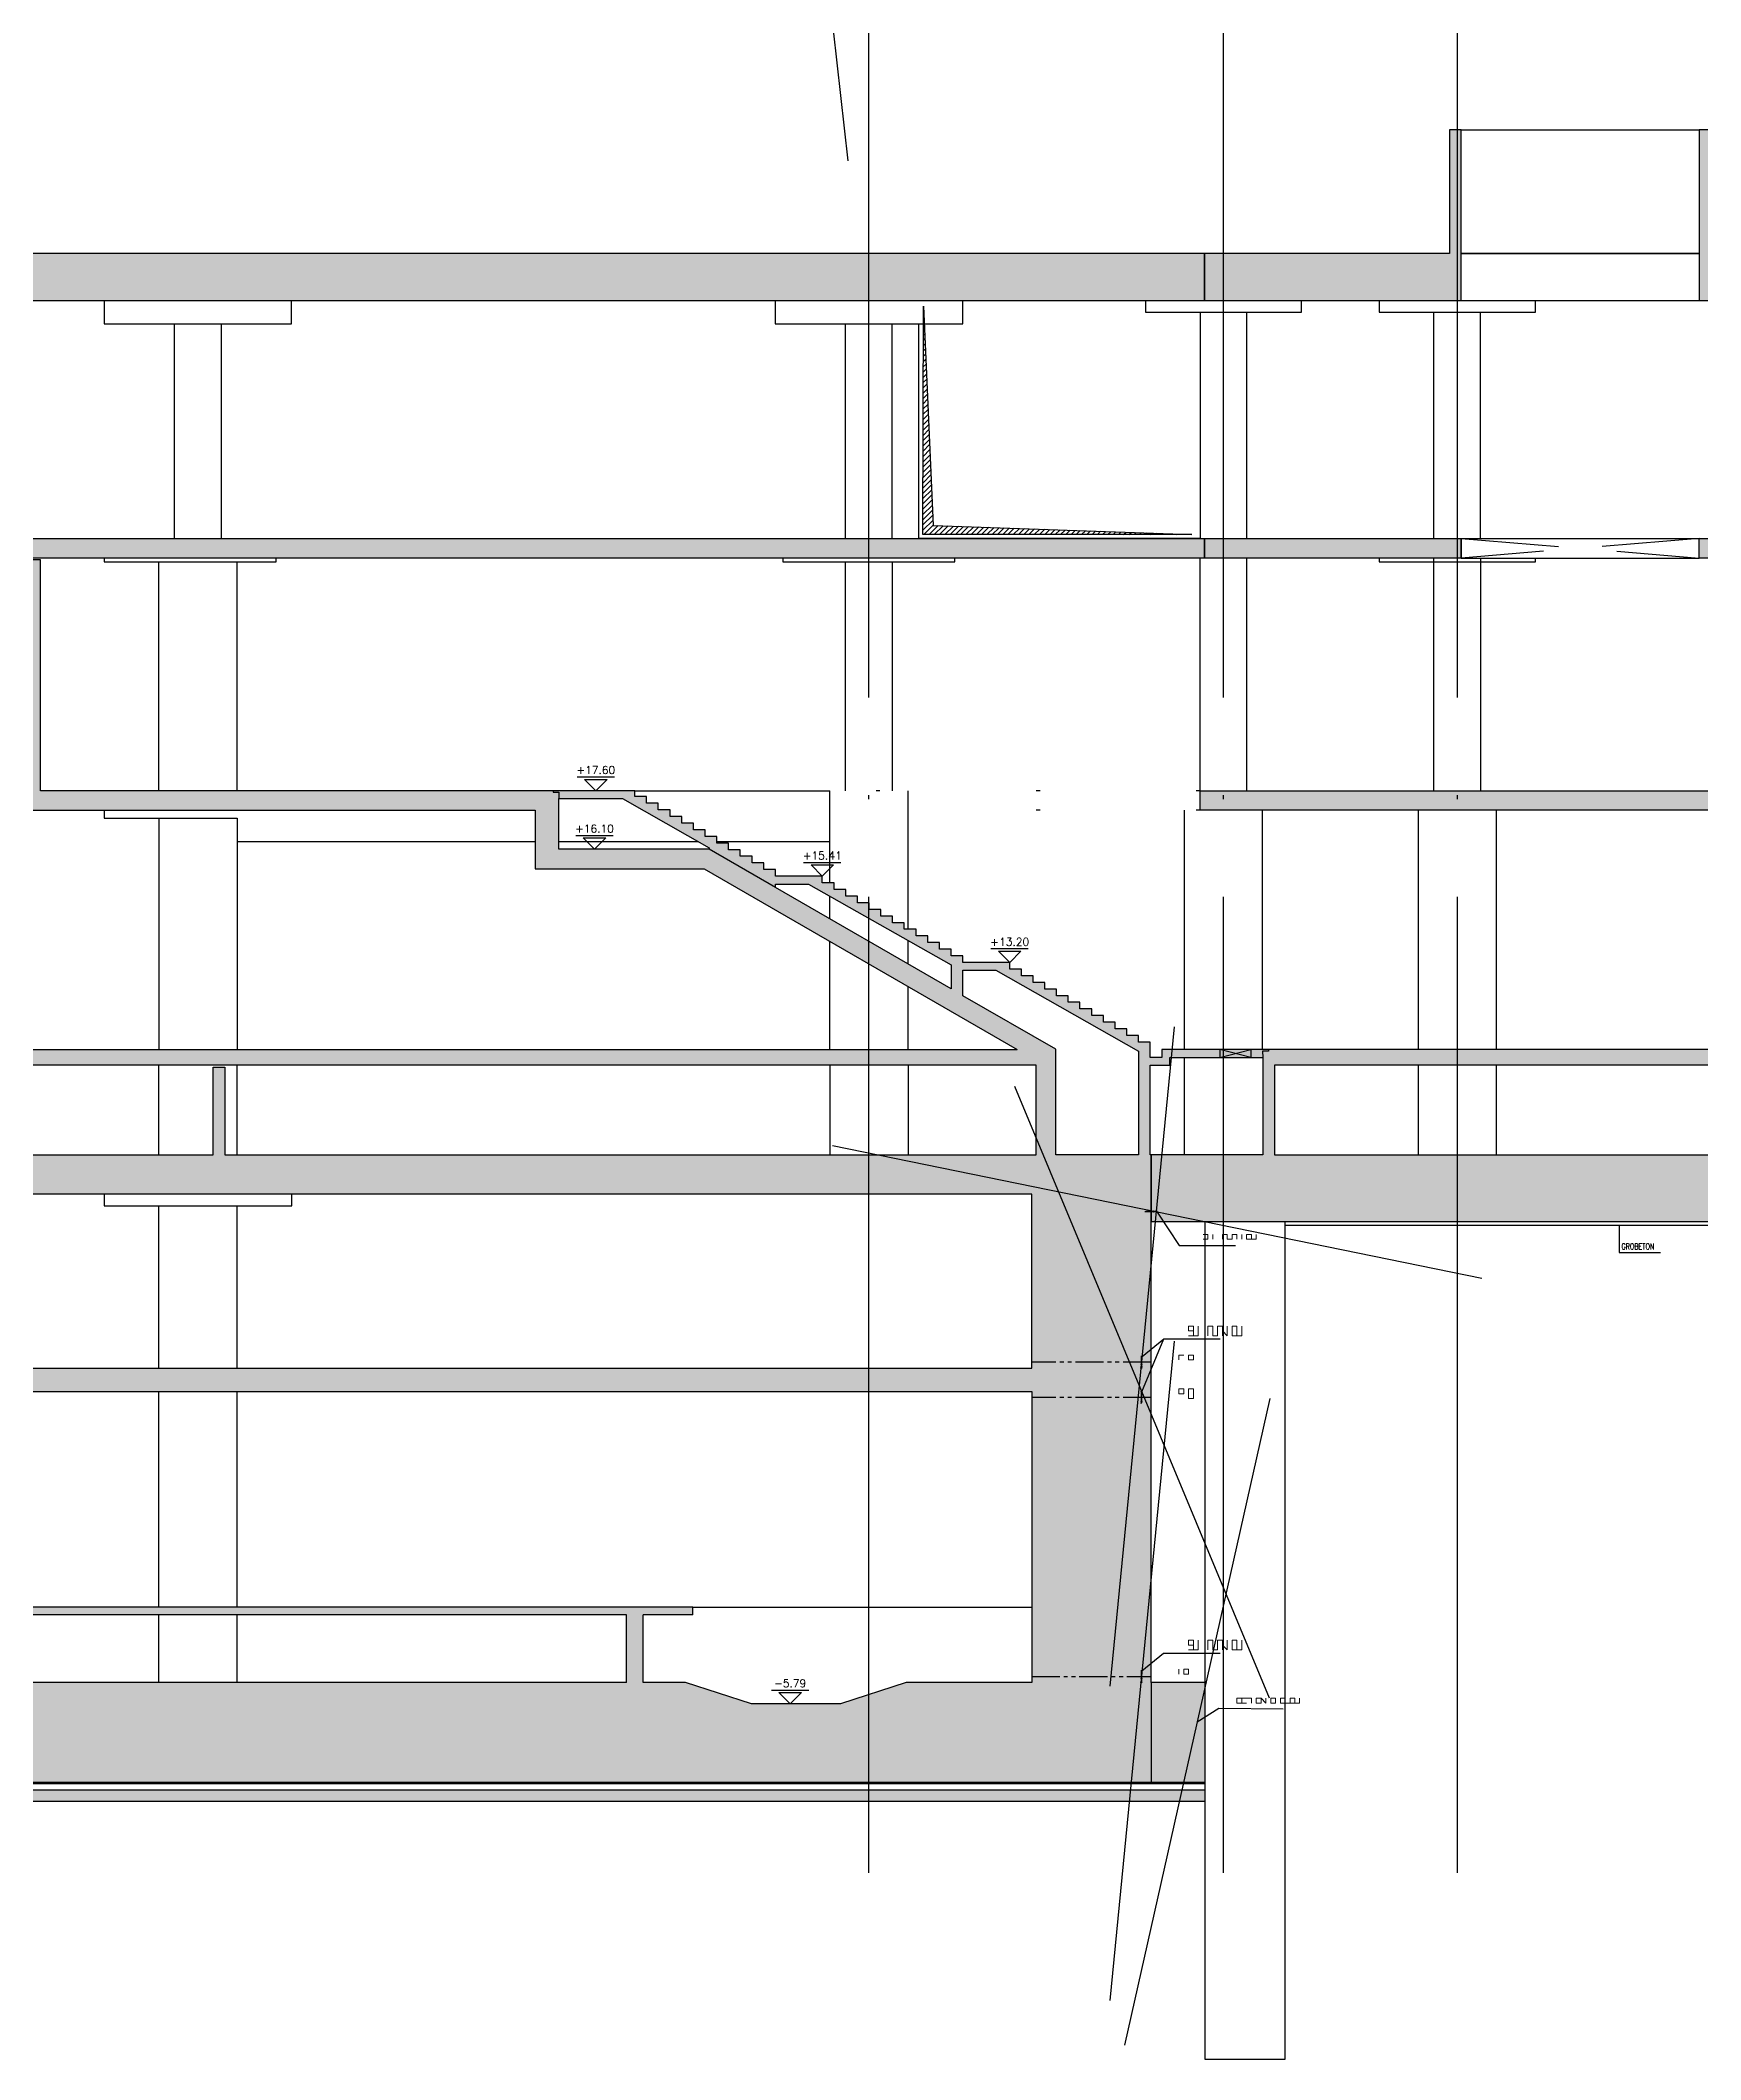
# Model space of a CAD drawing. Header units: inches. Extents: x 400392 to 401495, y 4543971 to 4544133.
# Drawn here: x 400810.3 to 400852.8, y 4543988.7 to 4544040.5 of the extents above; entities that cross this region are included whole.
import ezdxf
from ezdxf.enums import TextEntityAlignment as Align

# ---------------------------------------------------------------- set-up
doc = ezdxf.new("R2010")
doc.units = ezdxf.units.IN
doc.header["$MEASUREMENT"] = 0
for name, pattern in [('ACAD_ISO05W100', [33, 24, -3, 0, -3, 0, -3]), ('AKS', [3, 2.5, -0.25, 0, -0.25]), ('CIZGI', [0.4, 0.25, -0.15]), ('CONTINU', [0]), ('Dot', [4, 0, -4])]:
    doc.linetypes.add(name, pattern=pattern)
for name, color, linetype in [('aks prota', 2, 'AKS'), ('boşluk prota', 2, 'Continuous'), ('boşluk taraması prota', 252, 'Continuous'), ('görünüş prota', 4, 'Continuous'), ('inşaat derzi prota', 11, 'Continuous'), ('kesik prota', 2, 'CIZGI'), ('kesit prota', 1, 'Continuous'), ('kesit tarama prota', 252, 'Continuous'), ('kot prota', 4, 'Continuous'), ('not çizgisi prota', 4, 'Continuous'), ('PRT-CST-rc_level', 6, 'Continuous'), ('PRT-CST-rc_levermark', 4, 'Continuous'), ('st_s_not yazısı', 6, 'Continuous'), ('st_s_not çizgisi', 4, 'CIZGI'), ('st_s_su tutucu', 2, 'Continuous'), ('st_s_ölçü', 4, 'Continuous')]:
    doc.layers.add(name, color=color, linetype=linetype)
doc.layers.add('PRT-KD-kazik', color=172, linetype='Continuous', lineweight=25)
doc.styles.add('NOT', font='romanstw.shx')
doc.styles.add('OLCU', font='romanstw.shx')
doc.dimstyles.new('1-50', dxfattribs={"dimtxt": 10, "dimasz": 4, "dimexe": 4, "dimexo": 8, "dimgap": 4, "dimtad": 1, "dimdec": 1, "dimrnd": 0.05, "dimzin": 9, "dimdsep": 46, "dimtxsty": 'OLCU', "dimblk1": 'OBLIQUE', "dimblk2": 'OBLIQUE', "dimsah": 1, "dimcen": 2, "dimdle": 4, "dimclrd": 4, "dimclre": 4, "dimclrt": 3, "dimadec": 1, "dimazin": 0, "dimtfac": 1, "dimtdec": 1, "dimtix": 1, "dimtmove": 2, "dimatfit": 3, "dimldrblk": 'OBLIQUE', "dimfxl": 1, "dimtvp": 1, "dimtolj": 1, "dimtzin": 1, "dimarcsym": 0})

# ---------------------------------------------------------------- blocks, each defined once
blk = doc.blocks.new('_Oblique')
at = {"layer": 'st_s_ölçü', "lineweight": -2}
blk.add_line((-0.5, -0.5), (0.5, 0.5), dxfattribs=at)
blk = doc.blocks.new('D')
at = {"layer": 'st_s_su tutucu', "linetype": 'CONTINU', "ltscale": 0.2}
for p, q in [((-39988, 52508), (-39993, 52508)), ((-39993, 52508), (-39993, 52507)), ((-39993, 52507), (-39991, 52506)), ((-39993, 52449), (-39991, 52450)), ((-39993, 52448), (-39993, 52449)), ((-39988, 52448), (-39993, 52448)), ((-39991, 52499), (-39992, 52499)), ((-39992, 52499), (-39992, 52498)), ((-39992, 52498), (-39991, 52498)), ((-39991, 52489), (-39992, 52489)), ((-39992, 52489), (-39992, 52488)), ((-39992, 52488), (-39991, 52488)), ((-39991, 52479), (-39992, 52479)), ((-39992, 52479), (-39992, 52478)), ((-39992, 52478), (-39991, 52478)), ((-39992, 52468), (-39992, 52469)), ((-39992, 52469), (-39991, 52469)), ((-39991, 52468), (-39992, 52468)), ((-39992, 52458), (-39992, 52459)), ((-39992, 52459), (-39991, 52459)), ((-39991, 52458), (-39992, 52458)), ((-39991, 52506), (-39991, 52499)), ((-39991, 52498), (-39991, 52489)), ((-39991, 52488), (-39991, 52479)), ((-39991, 52469), (-39991, 52478)), ((-39991, 52459), (-39991, 52468)), ((-39991, 52450), (-39991, 52458)), ((-39990, 52506), (-39988, 52507)), ((-39990, 52499), (-39990, 52506)), ((-39989, 52499), (-39990, 52499)), ((-39990, 52489), (-39990, 52498)), ((-39990, 52498), (-39989, 52498)), ((-39989, 52489), (-39990, 52489)), ((-39990, 52479), (-39990, 52488)), ((-39990, 52488), (-39989, 52488)), ((-39989, 52479), (-39990, 52479)), ((-39990, 52478), (-39989, 52478)), ((-39990, 52478), (-39990, 52469)), ((-39990, 52469), (-39989, 52469)), ((-39989, 52468), (-39990, 52468)), ((-39990, 52468), (-39990, 52459)), ((-39990, 52459), (-39989, 52459)), ((-39989, 52458), (-39990, 52458)), ((-39990, 52458), (-39990, 52450)), ((-39990, 52450), (-39988, 52449)), ((-39989, 52498), (-39989, 52499)), ((-39989, 52488), (-39989, 52489)), ((-39989, 52478), (-39989, 52479)), ((-39989, 52469), (-39989, 52468)), ((-39989, 52459), (-39989, 52458)), ((-39988, 52507), (-39988, 52508)), ((-39988, 52449), (-39988, 52448))]:
    blk.add_line(p, q, dxfattribs=at)
blk = doc.blocks.new('KOTK5')
at = {"layer": 'PRT-CST-rc_levermark'}
blk.add_line((217, 160), (-213, 160), dxfattribs=at)
blk.add_lwpolyline([(130, 130), (-130, 130), (0, 0)], close=True, dxfattribs=at)
at = {"layer": 'PRT-CST-rc_level', "style": 'OLCU'}
blk.add_attdef('000.00', text='', height=90, dxfattribs=at).set_placement((0, 193), align=Align.CENTER)

msp = doc.modelspace()

# ---------------------------------------------------------------- hatches: boundary and pattern name
at = {"layer": 'boşluk taraması prota', "ltscale": 2}
h = msp.add_hatch(dxfattribs=at)
h.set_pattern_fill('ANSI31', color=256, scale=0.03, style=0)
h.set_pattern_definition([(45, (400130.636325, 4543616.50486), (-0.067351921, 0.067351921), [])])
h.paths.add_polyline_path([(400832.875, 4544033.641), (400833.127, 4544028.03), (400839.753, 4544027.793), (400832.861, 4544027.793)])
at = {"layer": 'kesit tarama prota'}
h = msp.add_hatch(color=256, dxfattribs=at)
h.dxf.hatch_style = 1
h.paths.add_polyline_path([(400803.77, 4543998.393), (400779.504, 4543998.393), (400779.504, 4544000.123), (400825.269, 4544000.123), (400825.269, 4543998.393), (400805.11, 4543998.393), (400805.11, 4543995.843), (400838.71, 4543995.843), (400838.71, 4543998.393), (400838.71, 4544011.903), (400838.685, 4544011.903), (400838.685, 4544014.203), (400839.185, 4544014.203), (400839.185, 4544014.403), (400841.564, 4544014.403), (400841.564, 4544011.903), (400838.71, 4544011.903), (400838.71, 4544010.203), (400858.739, 4544010.203), (400859.948, 4544006.453), (400868.046, 4544006.453), (400868.046, 4544034.993), (400859.944, 4544034.993), (400859.944, 4544037.653), (400857.346, 4544037.653), (400857.346, 4544034.993), (400853.046, 4544034.993), (400853.046, 4544038.163), (400852.746, 4544038.163), (400852.746, 4544033.793), (400857.146, 4544033.793), (400857.146, 4544027.693), (400857.146, 4544027.193), (400857.146, 4544021.233), (400857.146, 4544020.733), (400857.146, 4544011.903), (400841.864, 4544011.903), (400841.864, 4544014.203), (400855.346, 4544014.203), (400855.346, 4544014.603), (400838.985, 4544014.603), (400838.985, 4544014.403), (400838.685, 4544014.403), (400838.685, 4544014.793), (400838.385, 4544014.793), (400838.385, 4544014.963), (400838.085, 4544014.963), (400838.085, 4544015.133), (400837.785, 4544015.133), (400837.785, 4544015.303), (400837.485, 4544015.303), (400837.485, 4544015.473), (400837.185, 4544015.473), (400837.185, 4544015.643), (400836.885, 4544015.643), (400836.885, 4544015.813), (400836.585, 4544015.813), (400836.585, 4544015.983), (400836.285, 4544015.983), (400836.285, 4544016.153), (400835.985, 4544016.153), (400835.985, 4544016.323), (400835.685, 4544016.323), (400835.685, 4544016.493), (400835.385, 4544016.493), (400835.385, 4544016.663), (400835.085, 4544016.663), (400835.085, 4544016.833), (400833.885, 4544016.833), (400833.885, 4544017.003), (400833.585, 4544017.003), (400833.585, 4544017.173), (400833.285, 4544017.173), (400833.285, 4544017.343), (400832.985, 4544017.343), (400832.985, 4544017.513), (400832.685, 4544017.513), (400832.685, 4544017.683), (400832.385, 4544017.683), (400832.385, 4544017.853), (400832.085, 4544017.853), (400832.085, 4544018.023), (400831.785, 4544018.023), (400831.785, 4544018.193), (400831.485, 4544018.193), (400831.485, 4544018.363), (400831.185, 4544018.363), (400831.185, 4544018.533), (400830.885, 4544018.533), (400830.885, 4544018.703), (400830.585, 4544018.703), (400830.585, 4544018.873), (400830.285, 4544018.873), (400830.285, 4544019.043), (400829.085, 4544019.043), (400829.085, 4544019.213), (400828.785, 4544019.213), (400828.785, 4544019.383), (400828.485, 4544019.383), (400828.485, 4544019.553), (400828.185, 4544019.553), (400828.185, 4544019.723), (400827.885, 4544019.723), (400827.885, 4544019.893), (400827.585, 4544019.893), (400827.585, 4544020.063), (400827.285, 4544020.063), (400827.285, 4544020.233), (400826.985, 4544020.233), (400826.985, 4544020.403), (400826.685, 4544020.403), (400826.685, 4544020.573), (400826.385, 4544020.573), (400826.385, 4544020.743), (400826.085, 4544020.743), (400826.085, 4544020.913), (400825.785, 4544020.913), (400825.785, 4544021.083), (400825.485, 4544021.083), (400825.485, 4544021.233), (400810.26, 4544021.233), (400810.26, 4544027.143), (400809.96, 4544027.143), (400809.96, 4544021.233), (400803.96, 4544021.233), (400803.96, 4544027.143), (400803.66, 4544027.143), (400803.66, 4544021.233), (400803.66, 4544021.133), (400803.41, 4544021.133), (400803.41, 4544021.233), (400788.151, 4544021.233), (400788.151, 4544020.733), (400822.934, 4544020.733), (400822.934, 4544019.233), (400827.256, 4544019.233), (400835.276, 4544014.603), (400790.451, 4544014.603), (400790.451, 4544014.203), (400835.764, 4544014.203), (400835.764, 4544011.903), (400814.981, 4544011.903), (400814.981, 4544014.153), (400814.681, 4544014.153), (400814.681, 4544011.903), (400797.681, 4544011.903), (400797.681, 4544014.153), (400797.381, 4544014.153), (400797.381, 4544011.903), (400790.551, 4544011.903), (400790.551, 4544010.903), (400835.648, 4544010.903), (400835.648, 4544006.443), (400790.551, 4544006.443), (400790.551, 4544004.943), (400788.451, 4544004.943), (400788.451, 4544006.443), (400771.139, 4544006.443), (400771.139, 4544006.243), (400770.839, 4544006.243), (400770.839, 4544006.633), (400770.549, 4544006.633), (400770.549, 4544006.803), (400770.259, 4544006.803), (400770.259, 4544006.973), (400769.969, 4544006.973), (400769.969, 4544007.143), (400769.679, 4544007.143), (400769.679, 4544007.313), (400769.389, 4544007.313), (400769.389, 4544007.483), (400769.099, 4544007.483), (400769.099, 4544007.653), (400768.809, 4544007.653), (400768.809, 4544007.823), (400768.519, 4544007.823), (400768.519, 4544007.993), (400768.229, 4544007.993), (400768.229, 4544008.163), (400767.939, 4544008.163), (400767.939, 4544008.333), (400767.649, 4544008.333), (400767.649, 4544008.503), (400767.359, 4544008.503), (400767.359, 4544008.673), (400767.069, 4544008.673), (400767.069, 4544008.843), (400766.779, 4544008.843), (400766.779, 4544009.013), (400766.489, 4544009.013), (400766.489, 4544009.183), (400764.999, 4544009.183), (400764.999, 4544009.353), (400764.709, 4544009.353), (400764.709, 4544009.523), (400764.419, 4544009.523), (400764.419, 4544009.693), (400764.129, 4544009.693), (400764.129, 4544009.863), (400763.839, 4544009.863), (400763.839, 4544010.033), (400763.549, 4544010.033), (400763.549, 4544010.203), (400763.259, 4544010.203), (400763.259, 4544010.373), (400762.969, 4544010.373), (400762.969, 4544010.543), (400762.679, 4544010.543), (400762.679, 4544010.713), (400762.389, 4544010.713), (400762.389, 4544010.883), (400762.099, 4544010.883), (400762.099, 4544011.053), (400761.809, 4544011.053), (400761.809, 4544011.223), (400761.519, 4544011.223), (400761.519, 4544011.393), (400761.229, 4544011.393), (400761.229, 4544011.563), (400760.939, 4544011.563), (400760.939, 4544011.733), (400760.649, 4544011.733), (400760.649, 4544011.903), (400759.159, 4544011.903), (400759.159, 4544012.073), (400758.869, 4544012.073), (400758.869, 4544012.243), (400758.579, 4544012.243), (400758.579, 4544012.413), (400758.289, 4544012.413), (400758.289, 4544012.583), (400757.999, 4544012.583), (400757.999, 4544012.753), (400757.709, 4544012.753), (400757.709, 4544012.923), (400757.419, 4544012.923), (400757.419, 4544013.093), (400757.129, 4544013.093), (400757.129, 4544013.263), (400756.839, 4544013.263), (400756.839, 4544013.433), (400756.549, 4544013.433), (400756.549, 4544013.603), (400756.259, 4544013.603), (400756.259, 4544013.773), (400755.969, 4544013.773), (400755.969, 4544013.943), (400755.679, 4544013.943), (400755.679, 4544014.113), (400755.389, 4544014.113), (400755.389, 4544014.283), (400755.099, 4544014.283), (400755.099, 4544014.453), (400754.809, 4544014.453), (400754.809, 4544014.603), (400728.246, 4544014.603), (400728.246, 4544020.733), (400735.796, 4544020.733), (400735.796, 4544021.233), (400728.246, 4544021.233), (400728.246, 4544027.193), (400764.706, 4544027.193), (400764.706, 4544027.693), (400728.246, 4544027.693), (400728.246, 4544033.793), (400746.553, 4544033.793), (400746.553, 4544036.373), (400746.253, 4544036.373), (400746.253, 4544034.993), (400728.046, 4544034.993), (400728.046, 4544035.523), (400725.446, 4544035.523), (400725.446, 4544034.993), (400717.346, 4544034.993), (400717.346, 4544010.203), (400729.136, 4544010.203), (400730.346, 4544006.453), (400737.096, 4544006.453), (400738.305, 4544010.203), (400754.097, 4544010.203), (400756.777, 4544004.843), (400766.065, 4544004.843), (400766.065, 4544006.443), (400764.999, 4544006.443), (400764.999, 4544008.983), (400766.145, 4544008.983), (400770.539, 4544006.407), (400770.539, 4544005.413), (400769.122, 4544005.413), (400769.122, 4544006.043), (400767.967, 4544006.043), (400767.967, 4544006.443), (400766.065, 4544006.443), (400766.065, 4544004.843), (400766.065, 4543998.393), (400766.065, 4543995.843), (400803.77, 4543995.843)])
h.paths.add_polyline_path([(400777.804, 4544000.323), (400777.804, 4544000.123), (400779.079, 4544000.123), (400779.079, 4543998.393), (400777.99, 4543998.393), (400776.307, 4543997.843), (400774.027, 4543997.843), (400772.344, 4543998.393), (400769.127, 4543998.393), (400769.127, 4544004.543), (400774.57, 4544004.543), (400774.57, 4544005.843), (400787.851, 4544005.843), (400787.851, 4544004.343), (400791.151, 4544004.343), (400791.151, 4544005.843), (400835.648, 4544005.843), (400835.648, 4543998.393), (400832.431, 4543998.393), (400830.748, 4543997.843), (400828.468, 4543997.843), (400826.785, 4543998.393), (400825.696, 4543998.393), (400825.696, 4544000.123), (400826.971, 4544000.123), (400826.971, 4544000.323)], flags=16)
h.paths.add_polyline_path([(400773.97, 4544004.943), (400770.839, 4544004.943), (400770.839, 4544006.043), (400771.339, 4544006.043), (400771.339, 4544006.243), (400773.97, 4544006.243)], flags=16)
h.paths.add_polyline_path([(400764.699, 4544006.443), (400758.477, 4544006.443), (400758.477, 4544011.303), (400758.477, 4544011.903), (400753.29, 4544011.903), (400753.29, 4544014.403), (400754.499, 4544014.403), (400758.477, 4544012.071), (400758.477, 4544011.903), (400758.477, 4544011.303), (400759.695, 4544011.303), (400764.699, 4544008.414)], flags=16)
h.paths.add_polyline_path([(400752.99, 4544011.903), (400735.696, 4544011.903), (400735.396, 4544011.903), (400735.396, 4544008.153), (400732.046, 4544008.153), (400732.046, 4544011.903), (400731.746, 4544011.903), (400728.246, 4544011.903), (400728.246, 4544014.203), (400752.99, 4544014.203)], flags=16)
h.paths.add_polyline_path([(400823.534, 4544019.733), (400823.534, 4544021.033), (400825.167, 4544021.033), (400827.39, 4544019.773), (400827.39, 4544019.733)], flags=16)
h.paths.add_polyline_path([(400829.085, 4544018.755), (400829.085, 4544018.843), (400829.932, 4544018.843), (400833.585, 4544016.773), (400833.585, 4544016.157)], flags=16)
h.paths.add_polyline_path([(400833.885, 4544015.983), (400833.885, 4544016.633), (400834.732, 4544016.633), (400838.385, 4544014.563), (400838.385, 4544011.903), (400836.264, 4544011.903), (400836.264, 4544014.61)], flags=16)
h.paths.add_polyline_path([(400727.646, 4544011.903), (400724.246, 4544011.903), (400724.246, 4544033.793), (400725.746, 4544033.793), (400725.746, 4544035.223), (400727.646, 4544035.223)], flags=16)
h.paths.add_polyline_path([(400723.746, 4544011.903), (400718.546, 4544011.903), (400718.546, 4544014.203), (400723.746, 4544014.203)], flags=16)
h.paths.add_polyline_path([(400723.746, 4544014.603), (400718.546, 4544014.603), (400718.546, 4544020.733), (400723.746, 4544020.733)], flags=16)
h.paths.add_polyline_path([(400723.746, 4544021.233), (400718.546, 4544021.233), (400718.546, 4544027.193), (400723.746, 4544027.193)], flags=16)
h.paths.add_polyline_path([(400723.746, 4544027.693), (400718.546, 4544027.693), (400718.546, 4544033.793), (400723.746, 4544033.793)], flags=16)
h.paths.add_polyline_path([(400857.748, 4544011.903), (400857.748, 4544037.453), (400859.644, 4544037.453), (400859.644, 4544033.793), (400861.148, 4544033.793), (400861.148, 4544011.903)], flags=16)
h.paths.add_polyline_path([(400861.648, 4544008.153), (400861.648, 4544014.203), (400866.846, 4544014.203), (400866.846, 4544011.903), (400866.846, 4544008.153)], flags=16)
h.paths.add_polyline_path([(400861.648, 4544014.603), (400861.648, 4544020.733), (400866.846, 4544020.733), (400866.846, 4544014.603)], flags=16)
h.paths.add_polyline_path([(400861.648, 4544021.233), (400861.648, 4544027.193), (400866.846, 4544027.193), (400866.846, 4544021.233)], flags=16)
h.paths.add_polyline_path([(400861.648, 4544027.693), (400861.648, 4544033.793), (400866.846, 4544033.793), (400866.846, 4544027.693)], flags=16)
h = msp.add_hatch(color=256, dxfattribs=at)
h.dxf.hatch_style = 1
h.paths.add_polyline_path([(400840.071, 4544034.993), (400767.14, 4544034.993), (400767.14, 4544037.893), (400766.84, 4544037.893), (400766.84, 4544033.793), (400840.071, 4544033.793)])
h = msp.add_hatch(color=256, dxfattribs=at)
h.dxf.hatch_style = 1
h.paths.add_polyline_path([(400846.648, 4544038.163), (400846.348, 4544038.163), (400846.348, 4544034.993), (400840.071, 4544034.993), (400840.071, 4544033.793), (400846.648, 4544033.793)])
h = msp.add_hatch(color=256, dxfattribs=at)
h.dxf.hatch_style = 1
h.paths.add_polyline_path([(400788.151, 4544027.193), (400788.151, 4544027.693), (400840.071, 4544027.693), (400840.071, 4544027.193)])
h = msp.add_hatch(color=256, dxfattribs=at)
h.dxf.hatch_style = 1
h.paths.add_polyline_path([(400840.071, 4544027.693), (400846.648, 4544027.693), (400846.648, 4544027.193), (400840.071, 4544027.193)])
h = msp.add_hatch(color=256, dxfattribs=at)
h.dxf.hatch_style = 1
h.paths.add_polyline_path([(400855.346, 4544027.193), (400852.746, 4544027.193), (400852.746, 4544027.693), (400855.346, 4544027.693)], flags=17)
h = msp.add_hatch(color=256, dxfattribs=at)
h.dxf.hatch_style = 1
h.paths.add_polyline_path([(400855.346, 4544020.733), (400839.959, 4544020.733), (400839.959, 4544021.233), (400855.346, 4544021.233)], flags=17)
h = msp.add_hatch(color=256, dxfattribs=at)
h.dxf.hatch_style = 1
h.paths.add_polyline_path([(400840.093, 4543998.393), (400838.71, 4543998.393), (400838.71, 4543995.843), (400840.093, 4543995.843)])
h = msp.add_hatch(dxfattribs=at)
h.set_pattern_fill('AR-CONC', color=253, scale=0.001)
h.set_pattern_definition([(50, (401115.44459, 4543690.453), (0.18218467, -0.015939086), [0.01905, -0.20955]), (355, (401115.44459, 4543690.453), (-0.03524342, 0.191056845), [0.01524, -0.167640584]), (100.451445, (401115.45977, 4543690.45168), (0.14694125, 0.17511775), [0.01619001, -0.178090245]), (46.1842, (401115.44459, 4543690.5038), (0.27107904, -0.04204233), [0.028575, -0.314325]), (96.63556, (401115.46718, 4543690.5003), (0.23740413, 0.24742612), [0.02428502, -0.2671356]), (351.18415, (401115.4446, 4543690.5038), (0.23740413, 0.24742612), [0.02285997, -0.25145973]), (21, (401115.46999, 4543690.4911), (0.15161439, -0.1022652), [0.01905, -0.20955]), (326, (401115.46999, 4543690.4911), (0.06180203, 0.184187966), [0.01524, -0.16764]), (71.451445, (401115.48262, 4543690.48258), (0.21341642, 0.08192277), [0.01619001, -0.17808994]), (37.5, (401115.44459, 4543690.453005), (0.003088603, 0.084555039), [0, -0.165608, 0, -0.17018, 0, -0.168275]), (7.5, (401115.44459, 4543690.453005), (0.066819663, 0.100180575), [0, -0.097028, 0, -0.161798, 0, -0.064135]), (327.5, (401115.387945, 4543690.453005), (0.135590595, -0.005728744), [0, -0.0635, 0, -0.19812, 0, -0.26289]), (317.5, (401115.36255, 4543690.453), (0.14812918, 0.02542649), [0, -0.08255, 0, -0.131572, 0, -0.18669])])
h.paths.add_polyline_path([(400764.725, 4543995.343), (400840.093, 4543995.343), (400840.093, 4543995.643), (400764.725, 4543995.643)])

# ---------------------------------------------------------------- linework, layer by layer
at = {"layer": 'aks prota', "ltscale": 10}
for p, q in [((400831.481, 4543993.518), (400831.481, 4544041.346)), ((400840.561, 4543993.518), (400840.561, 4544041.346)), ((400846.551, 4543993.518), (400846.551, 4544041.346))]:
    msp.add_line(p, q, dxfattribs=at)
at = {"layer": 'boşluk prota', "ltscale": 0.05}
msp.add_lwpolyline([(400832.875, 4544033.641), (400833.127, 4544028.03), (400839.753, 4544027.793), (400832.861, 4544027.793)], close=True, dxfattribs=at)
at = {"layer": 'görünüş prota', "color": 4}
for p, q in [((400813.695, 4544027.693), (400813.695, 4544033.193)), ((400814.895, 4544027.693), (400814.895, 4544033.193)), ((400830.876, 4544027.693), (400830.876, 4544033.193)), ((400832.076, 4544027.693), (400832.076, 4544033.193)), ((400841.161, 4544027.693), (400841.161, 4544033.493)), ((400845.946, 4544027.693), (400845.946, 4544033.493)), ((400847.146, 4544027.693), (400847.146, 4544033.493)), ((400813.295, 4544021.233), (400813.295, 4544027.093)), ((400815.295, 4544021.233), (400815.295, 4544027.093)), ((400830.881, 4544021.233), (400830.881, 4544027.093)), ((400832.081, 4544021.233), (400832.081, 4544027.093)), ((400839.961, 4544021.233), (400839.961, 4544027.193)), ((400841.161, 4544021.233), (400841.161, 4544027.193)), ((400845.951, 4544021.233), (400845.951, 4544027.193)), ((400847.151, 4544021.233), (400847.151, 4544027.193)), ((400830.481, 4544018.873), (400830.481, 4544021.233)), ((400832.481, 4544017.683), (400832.481, 4544021.233)), ((400813.295, 4544020.533), (400813.295, 4544014.603)), ((400815.295, 4544020.533), (400815.295, 4544014.603)), ((400839.561, 4544014.603), (400839.561, 4544020.733)), ((400841.561, 4544014.603), (400841.561, 4544020.733)), ((400845.551, 4544014.603), (400845.551, 4544020.733)), ((400847.551, 4544014.603), (400847.551, 4544020.733)), ((400830.481, 4544017.949), (400830.481, 4544018.532)), ((400830.481, 4544014.603), (400830.481, 4544017.371)), ((400832.481, 4544016.794), (400832.481, 4544017.399)), ((400832.481, 4544014.603), (400832.481, 4544016.217)), ((400813.295, 4544011.903), (400813.295, 4544014.203)), ((400815.295, 4544011.903), (400815.295, 4544014.203)), ((400830.481, 4544014.203), (400830.481, 4544011.903)), ((400832.481, 4544014.203), (400832.481, 4544011.903)), ((400839.561, 4544011.903), (400839.561, 4544014.403)), ((400845.551, 4544011.903), (400845.551, 4544014.203)), ((400847.551, 4544011.903), (400847.551, 4544014.203)), ((400813.295, 4544006.443), (400813.295, 4544010.603)), ((400815.295, 4544006.443), (400815.295, 4544010.603)), ((400813.295, 4544000.323), (400813.295, 4544005.843)), ((400815.295, 4544000.323), (400815.295, 4544005.843)), ((400813.295, 4543998.393), (400813.295, 4544000.123)), ((400815.295, 4543998.393), (400815.295, 4544000.123))]:
    msp.add_line(p, q, dxfattribs=at)
at = {"layer": 'görünüş prota'}
msp.add_line((400840.093, 4543995.793), (400764.725, 4543995.793), dxfattribs=at)
at = {"layer": 'görünüş prota', "color": 4}
for points in [[(400846.648, 4544038.163), (400852.746, 4544038.163)], [(400846.648, 4544034.993), (400852.746, 4544034.993)], [(400811.895, 4544033.793), (400811.895, 4544033.193), (400816.694, 4544033.193), (400816.694, 4544033.793)], [(400829.081, 4544033.793), (400829.081, 4544033.193), (400833.881, 4544033.193), (400833.881, 4544033.793)], [(400832.761, 4544033.793), (400839.961, 4544033.793)], [(400838.561, 4544033.793), (400838.561, 4544033.493), (400842.561, 4544033.493), (400842.561, 4544033.793)], [(400844.551, 4544033.793), (400844.551, 4544033.493), (400848.551, 4544033.493), (400848.551, 4544033.793)], [(400846.648, 4544033.793), (400852.746, 4544033.793)], [(400839.961, 4544033.493), (400839.961, 4544027.693), (400832.761, 4544027.693), (400832.761, 4544033.193)], [(400846.648, 4544027.693), (400852.746, 4544027.693)], [(400811.895, 4544027.193), (400811.895, 4544027.093), (400816.295, 4544027.093), (400816.295, 4544027.193)], [(400829.277, 4544027.193), (400829.277, 4544027.093), (400833.677, 4544027.093), (400833.677, 4544027.193)], [(400844.551, 4544027.193), (400844.551, 4544027.093), (400848.551, 4544027.093), (400848.551, 4544027.193)], [(400846.648, 4544027.193), (400852.746, 4544027.193)], [(400825.485, 4544021.233), (400830.481, 4544021.233)], [(400811.893, 4544020.733), (400811.893, 4544020.533), (400815.295, 4544020.533)], [(400815.295, 4544019.933), (400822.934, 4544019.933)], [(400823.534, 4544019.933), (400827.108, 4544019.933)], [(400827.585, 4544019.933), (400830.481, 4544019.933)], [(400811.895, 4544010.903), (400811.895, 4544010.603), (400816.695, 4544010.603), (400816.695, 4544010.903)], [(400826.971, 4544000.323), (400835.648, 4544000.323)]]:
    msp.add_lwpolyline(points, dxfattribs=at)
at = {"layer": 'görünüş prota', "color": 4, "linetype": 'Dot'}
for points in [[(400839.961, 4544021.233), (400830.481, 4544021.233)], [(400839.961, 4544020.733), (400832.481, 4544020.733)]]:
    msp.add_lwpolyline(points, dxfattribs=at)
at = {"layer": 'görünüş prota'}
for points in [[(400842.134, 4544010.103), (400858.666, 4544010.103), (400859.876, 4544006.353), (400868.146, 4544006.353), (400868.146, 4544006.453), (400868.046, 4544006.453)], [(400764.725, 4543995.643), (400840.093, 4543995.643)], [(400840.093, 4543995.343), (400764.725, 4543995.343)]]:
    msp.add_lwpolyline(points, dxfattribs=at)
at = {"layer": 'inşaat derzi prota', "linetype": 'ACAD_ISO05W100', "ltscale": 0.03}
for points in [[(400838.71, 4544006.593), (400835.648, 4544006.593)], [(400838.71, 4544005.693), (400835.648, 4544005.693)], [(400835.648, 4543998.543), (400838.71, 4543998.543)]]:
    msp.add_lwpolyline(points, dxfattribs=at)
at = {"layer": 'kesik prota', "ltscale": 10}
for points in [[(400846.648, 4544027.693), (400852.746, 4544027.193), (400852.746, 4544027.693), (400846.648, 4544027.193), (400846.648, 4544027.693)], [(400823.391, 4544021.233), (400823.391, 4544021.193), (400823.534, 4544021.193), (400823.534, 4544021.033)], [(400829.085, 4544018.755), (400827.39, 4544019.733), (400827.39, 4544019.733)], [(400840.466, 4544014.603), (400840.466, 4544014.403), (400841.261, 4544014.603), (400841.262, 4544014.403), (400840.466, 4544014.603)], [(400841.711, 4544014.603), (400841.711, 4544014.563), (400841.561, 4544014.562), (400841.564, 4544014.403)]]:
    msp.add_lwpolyline(points, dxfattribs=at)
at = {"layer": 'kesit prota', "color": 1}
for p, q in [((400826.971, 4544000.323), (400777.804, 4544000.323)), ((400825.269, 4544000.123), (400779.504, 4544000.123)), ((400825.269, 4543998.393), (400825.269, 4544000.123)), ((400826.971, 4544000.123), (400825.694, 4544000.123)), ((400825.696, 4543998.393), (400825.696, 4544000.123)), ((400826.971, 4544000.123), (400826.971, 4544000.323))]:
    msp.add_line(p, q, dxfattribs=at)
for points in [[(400766.84, 4544037.893), (400766.84, 4544033.793), (400840.071, 4544033.793), (400840.071, 4544034.993), (400767.14, 4544034.993)], [(400868.046, 4544034.993), (400859.944, 4544034.993), (400859.944, 4544037.653), (400857.346, 4544037.653), (400857.346, 4544034.993), (400853.046, 4544034.993), (400853.046, 4544038.163), (400852.746, 4544038.163), (400852.746, 4544033.793), (400857.146, 4544033.793)], [(400852.746, 4544034.993), (400846.648, 4544034.993)], [(400788.151, 4544027.693), (400840.071, 4544027.693), (400840.071, 4544027.193), (400788.151, 4544027.193)], [(400855.346, 4544014.603), (400855.346, 4544014.203), (400841.864, 4544014.203), (400841.864, 4544011.903), (400857.146, 4544011.903), (400857.146, 4544020.733), (400857.146, 4544020.733), (400857.146, 4544021.233), (400857.146, 4544021.233), (400857.146, 4544027.193)], [(400855.346, 4544014.603), (400838.985, 4544014.603), (400838.985, 4544014.403), (400838.685, 4544014.403), (400838.685, 4544014.793), (400838.385, 4544014.793), (400838.385, 4544014.963), (400838.085, 4544014.963), (400838.085, 4544015.133), (400837.785, 4544015.133), (400837.785, 4544015.303), (400837.485, 4544015.303), (400837.485, 4544015.473), (400837.185, 4544015.473), (400837.185, 4544015.643), (400836.885, 4544015.643), (400836.885, 4544015.813), (400836.585, 4544015.813), (400836.585, 4544015.983), (400836.285, 4544015.983), (400836.285, 4544016.153), (400835.985, 4544016.153), (400835.985, 4544016.323), (400835.685, 4544016.323), (400835.685, 4544016.493), (400835.385, 4544016.493), (400835.385, 4544016.663), (400835.085, 4544016.663), (400835.085, 4544016.833), (400833.885, 4544016.833), (400833.885, 4544017.003), (400833.585, 4544017.003), (400833.585, 4544017.173), (400833.285, 4544017.173), (400833.285, 4544017.343), (400832.985, 4544017.343), (400832.985, 4544017.513), (400832.685, 4544017.513), (400832.685, 4544017.683), (400832.385, 4544017.683), (400832.385, 4544017.853), (400832.085, 4544017.853), (400832.085, 4544018.023), (400831.785, 4544018.023), (400831.785, 4544018.193), (400831.485, 4544018.193), (400831.485, 4544018.363), (400831.185, 4544018.363), (400831.185, 4544018.533), (400830.885, 4544018.533), (400830.885, 4544018.703), (400830.585, 4544018.703), (400830.585, 4544018.873), (400830.285, 4544018.873), (400830.285, 4544019.043), (400829.085, 4544019.043), (400829.085, 4544019.213), (400828.785, 4544019.213), (400828.785, 4544019.383), (400828.485, 4544019.383), (400828.485, 4544019.553), (400828.185, 4544019.553), (400828.185, 4544019.723), (400827.885, 4544019.723), (400827.885, 4544019.893), (400827.585, 4544019.893), (400827.585, 4544020.063), (400827.285, 4544020.063), (400827.285, 4544020.233), (400826.985, 4544020.233), (400826.985, 4544020.403), (400826.685, 4544020.403), (400826.685, 4544020.573), (400826.385, 4544020.573), (400826.385, 4544020.743), (400826.085, 4544020.743), (400826.085, 4544020.913), (400825.785, 4544020.913), (400825.785, 4544021.083), (400825.485, 4544021.083), (400825.485, 4544021.233), (400810.26, 4544021.233)], [(400788.151, 4544020.733), (400822.934, 4544020.733), (400822.934, 4544019.233), (400827.256, 4544019.233), (400835.276, 4544014.603)], [(400829.085, 4544018.755), (400829.085, 4544018.843), (400829.932, 4544018.843), (400833.585, 4544016.773), (400833.585, 4544016.157)], [(400833.585, 4544016.157), (400829.085, 4544018.755)], [(400833.885, 4544016.633), (400834.732, 4544016.633), (400838.385, 4544014.563), (400838.385, 4544011.903), (400836.264, 4544011.903), (400836.264, 4544014.61), (400833.885, 4544015.983), (400833.885, 4544016.633)], [(400790.551, 4544006.443), (400835.648, 4544006.443), (400835.648, 4544010.903), (400790.551, 4544010.903), (400790.551, 4544011.903), (400797.381, 4544011.903), (400797.381, 4544014.153), (400797.681, 4544014.153), (400797.681, 4544011.903), (400814.681, 4544011.903), (400814.681, 4544014.153), (400814.981, 4544014.153), (400814.981, 4544011.903), (400835.764, 4544011.903), (400835.764, 4544014.203), (400790.451, 4544014.203), (400790.451, 4544014.603), (400835.276, 4544014.603)], [(400838.71, 4544011.903), (400838.685, 4544011.903), (400838.685, 4544014.203), (400839.185, 4544014.203), (400839.185, 4544014.403), (400841.564, 4544014.403), (400841.564, 4544011.903), (400838.71, 4544011.903), (400838.71, 4544010.203), (400858.739, 4544010.203), (400859.948, 4544006.453)], [(400838.71, 4543998.393), (400838.71, 4544011.903)], [(400779.079, 4543998.393), (400777.99, 4543998.393), (400776.307, 4543997.843), (400774.027, 4543997.843), (400772.344, 4543998.393), (400769.127, 4543998.393), (400769.127, 4544004.543), (400774.57, 4544004.543), (400774.57, 4544005.843), (400787.851, 4544005.843), (400787.851, 4544004.343), (400791.151, 4544004.343), (400791.151, 4544005.843), (400835.648, 4544005.843), (400835.648, 4543998.393), (400832.431, 4543998.393), (400830.748, 4543997.843), (400828.468, 4543997.843), (400826.785, 4543998.393), (400825.696, 4543998.393)], [(400805.11, 4543995.843), (400840.093, 4543995.843), (400840.093, 4543998.393), (400838.71, 4543998.393)], [(400825.269, 4543998.393), (400805.11, 4543998.393)]]:
    msp.add_lwpolyline(points, dxfattribs=at)
for points in [[(400840.071, 4544033.793), (400846.648, 4544033.793), (400846.648, 4544038.163), (400846.348, 4544038.163), (400846.348, 4544034.993), (400840.071, 4544034.993)], [(400840.071, 4544027.693), (400846.648, 4544027.693), (400846.648, 4544027.193), (400840.071, 4544027.193)], [(400855.346, 4544027.193), (400852.746, 4544027.193), (400852.746, 4544027.693), (400855.346, 4544027.693)], [(400827.39, 4544019.773), (400827.39, 4544019.733), (400823.534, 4544019.733), (400823.534, 4544021.033), (400825.167, 4544021.033)], [(400855.346, 4544020.733), (400839.959, 4544020.733), (400839.959, 4544021.233), (400855.346, 4544021.233)]]:
    msp.add_lwpolyline(points, close=True, dxfattribs=at)
at = {"layer": 'kesit prota'}
for points in [[(400810.26, 4544021.233), (400810.26, 4544027.143), (400809.96, 4544027.143), (400809.96, 4544021.233)], [(400838.71, 4543998.393), (400838.71, 4543995.843)]]:
    msp.add_lwpolyline(points, dxfattribs=at)
at = {"layer": 'PRT-KD-kazik', "color": 3}
msp.add_lwpolyline([(400842.134, 4544010.203), (400842.134, 4543988.733), (400840.093, 4543988.733), (400840.093, 4544010.203)], dxfattribs=at)
at = {"layer": 'st_s_not çizgisi', "linetype": 'CONTINU'}
msp.add_lwpolyline([(400850.694, 4544010.103), (400850.694, 4544009.408), (400851.751, 4544009.408)], dxfattribs=at)
at = {"layer": 'st_s_ölçü', "color": 6, "lineweight": 0}
for points in [[(400840.16, 4544009.87), (400840.036, 4544009.87), (400840.16, 4544009.87), (400840.16, 4544009.746), (400840.036, 4544009.746)], [(400840.531, 4544009.87), (400840.531, 4544009.746)], [(400840.531, 4544009.87), (400840.655, 4544009.87)], [(400840.655, 4544009.87), (400840.655, 4544009.746), (400840.779, 4544009.746), (400840.779, 4544009.87)], [(400840.779, 4544009.87), (400840.903, 4544009.87)], [(400840.903, 4544009.87), (400840.903, 4544009.746)], [(400841.274, 4544009.87), (400841.15, 4544009.87), (400841.15, 4544009.746), (400841.274, 4544009.746)], [(400841.274, 4544009.87), (400841.274, 4544009.746), (400841.398, 4544009.746), (400841.398, 4544009.87)], [(400839.789, 4544007.518), (400839.665, 4544007.518), (400839.665, 4544007.395), (400839.789, 4544007.395), (400839.789, 4544007.271), (400839.665, 4544007.271)], [(400839.789, 4544007.518), (400839.789, 4544007.395), (400839.789, 4544007.271), (400839.913, 4544007.271), (400839.913, 4544007.395), (400839.913, 4544007.518)], [(400840.16, 4544007.518), (400840.16, 4544007.271)], [(400840.16, 4544007.518), (400840.284, 4544007.518)], [(400840.284, 4544007.518), (400840.284, 4544007.395), (400840.284, 4544007.271), (400840.408, 4544007.271), (400840.408, 4544007.395), (400840.408, 4544007.518)], [(400840.408, 4544007.518), (400840.531, 4544007.518)], [(400840.531, 4544007.518), (400840.531, 4544007.271)], [(400840.531, 4544007.518), (400840.531, 4544007.395), (400840.655, 4544007.271), (400840.655, 4544007.395), (400840.655, 4544007.518)], [(400840.903, 4544007.518), (400840.903, 4544007.395), (400840.903, 4544007.271), (400841.026, 4544007.271), (400841.026, 4544007.395), (400841.026, 4544007.518)], [(400839.418, 4544006.776), (400839.541, 4544006.776), (400839.418, 4544006.776), (400839.418, 4544006.652)], [(400839.418, 4544005.91), (400839.418, 4544005.786), (400839.418, 4544005.91), (400839.541, 4544005.91), (400839.541, 4544005.786), (400839.418, 4544005.786)], [(400839.789, 4543999.474), (400839.665, 4543999.474), (400839.665, 4543999.35), (400839.789, 4543999.35), (400839.789, 4543999.227), (400839.665, 4543999.227)], [(400839.789, 4543999.474), (400839.789, 4543999.35), (400839.789, 4543999.227), (400839.913, 4543999.227), (400839.913, 4543999.35), (400839.913, 4543999.474)], [(400840.16, 4543999.474), (400840.16, 4543999.227)], [(400840.16, 4543999.474), (400840.284, 4543999.474)], [(400840.284, 4543999.474), (400840.284, 4543999.35), (400840.284, 4543999.227), (400840.408, 4543999.227), (400840.408, 4543999.35), (400840.408, 4543999.474)], [(400840.408, 4543999.474), (400840.531, 4543999.474)], [(400840.531, 4543999.474), (400840.531, 4543999.227)], [(400840.531, 4543999.474), (400840.531, 4543999.35), (400840.655, 4543999.227), (400840.655, 4543999.35), (400840.655, 4543999.474)], [(400840.903, 4543999.474), (400840.903, 4543999.35), (400840.903, 4543999.227), (400841.026, 4543999.227), (400841.026, 4543999.35), (400841.026, 4543999.474)], [(400839.418, 4543998.732), (400839.418, 4543998.608)], [(400840.903, 4543997.865), (400840.903, 4543997.989), (400841.026, 4543997.989), (400840.903, 4543997.989)], [(400841.026, 4543997.989), (400841.026, 4543997.865), (400840.903, 4543997.865)], [(400841.026, 4543997.865), (400841.026, 4543997.989), (400841.15, 4543997.989)], [(400841.026, 4543997.989), (400841.15, 4543997.989)], [(400841.15, 4543997.989), (400841.274, 4543997.989)], [(400841.274, 4543997.989), (400841.274, 4543997.865)], [(400841.521, 4543997.865), (400841.521, 4543997.989), (400841.645, 4543997.865), (400841.645, 4543997.989)], [(400842.14, 4543997.989), (400842.14, 4543997.865), (400842.264, 4543997.865)], [(400842.388, 4543997.989), (400842.264, 4543997.989), (400842.264, 4543997.865), (400842.388, 4543997.865)], [(400842.388, 4543997.989), (400842.388, 4543997.865), (400842.511, 4543997.865), (400842.511, 4543997.989)], [(400841.026, 4543997.865), (400841.15, 4543997.865)]]:
    msp.add_lwpolyline(points, dxfattribs=at)
for points in [[(400840.284, 4544009.87), (400840.284, 4544009.746), (400840.284, 4544009.87)], [(400841.026, 4544009.87), (400841.026, 4544009.746), (400841.026, 4544009.87)], [(400840.903, 4544007.395), (400840.903, 4544007.518), (400840.779, 4544007.518), (400840.779, 4544007.395), (400840.779, 4544007.271), (400840.903, 4544007.271), (400840.903, 4544007.395)], [(400839.665, 4544006.652), (400839.665, 4544006.776), (400839.789, 4544006.776), (400839.789, 4544006.652), (400839.665, 4544006.652)], [(400839.665, 4544005.662), (400839.665, 4544005.91), (400839.789, 4544005.91), (400839.789, 4544005.786), (400839.789, 4544005.662), (400839.665, 4544005.662)], [(400840.903, 4543999.35), (400840.903, 4543999.474), (400840.779, 4543999.474), (400840.779, 4543999.35), (400840.779, 4543999.227), (400840.903, 4543999.227), (400840.903, 4543999.35)], [(400839.541, 4543998.608), (400839.541, 4543998.732), (400839.665, 4543998.732), (400839.665, 4543998.608), (400839.541, 4543998.608)], [(400841.398, 4543997.989), (400841.398, 4543997.865), (400841.521, 4543997.865), (400841.521, 4543997.989), (400841.398, 4543997.989)], [(400841.769, 4543997.865), (400841.769, 4543997.989), (400841.893, 4543997.989), (400841.893, 4543997.865), (400841.769, 4543997.865)], [(400842.016, 4543997.989), (400842.016, 4543997.865), (400842.14, 4543997.865), (400842.14, 4543997.989), (400842.016, 4543997.989)]]:
    msp.add_lwpolyline(points, close=True, dxfattribs=at)

# ---------------------------------------------------------------- block references
at = {"layer": 'kot prota', "linetype": 'CONTINU', "ltscale": 0.1}
ref = msp.add_blockref('KOTK5', (400824.487, 4544021.233), dxfattribs=dict(at, xscale=-0.002222222222222222, yscale=0.002222222222222222, zscale=0.002222222222222222, rotation=359.9999999999902))
ref.add_attrib('000.00', '+17.60', dxfattribs={"layer": 'PRT-CST-rc_level', "height": 0.2, "style": 'OLCU'}).set_placement((400824.487, 4544021.662), align=Align.CENTER)
ref = msp.add_blockref('KOTK5', (400824.453, 4544019.733), dxfattribs=dict(at, xscale=-0.002222222222222222, yscale=0.002222222222222222, zscale=0.002222222222222222, rotation=359.9999999999902))
ref.add_attrib('000.00', '+16.10', dxfattribs={"layer": 'PRT-CST-rc_level', "height": 0.2, "style": 'OLCU'}).set_placement((400824.453, 4544020.162), align=Align.CENTER)
ref = msp.add_blockref('KOTK5', (400830.285, 4544019.043), dxfattribs=dict(at, xscale=-0.002222222222222222, yscale=0.002222222222222222, zscale=0.002222222222222222, rotation=359.9999999999902))
ref.add_attrib('000.00', '+15.41', dxfattribs={"layer": 'PRT-CST-rc_level', "height": 0.2, "style": 'OLCU'}).set_placement((400830.285, 4544019.472), align=Align.CENTER)
ref = msp.add_blockref('KOTK5', (400835.085, 4544016.833), dxfattribs=dict(at, xscale=-0.002222222222222222, yscale=0.002222222222222222, zscale=0.002222222222222222, rotation=359.9999999999902))
ref.add_attrib('000.00', '+13.20', dxfattribs={"layer": 'PRT-CST-rc_level', "height": 0.2, "style": 'OLCU'}).set_placement((400835.085, 4544017.262), align=Align.CENTER)
ref = msp.add_blockref('KOTK5', (400829.464, 4543997.843), dxfattribs=dict(at, xscale=-0.002222222222222222, yscale=0.002222222222222222, zscale=0.002222222222222222, rotation=359.9999999999902))
ref.add_attrib('000.00', '-5.79', dxfattribs={"layer": 'PRT-CST-rc_level', "height": 0.2, "style": 'OLCU'}).set_placement((400829.464, 4543998.272), align=Align.CENTER)
at = {"layer": 'st_s_ölçü', "yscale": 0.004999999999999998, "zscale": 0.004999999999999998}
for p, xscale, rotation in [((400576.319, 4543810.502), 0.004999999999999998, 270), ((401038.411, 4544268.984), -0.004999999999999998, 180), ((401038.411, 4544268.084), -0.004999999999999998, 180), ((401038.411, 4544260.934), -0.004999999999999998, 180)]:
    msp.add_blockref('D', p, dxfattribs=dict(at, xscale=xscale, rotation=rotation))

# ---------------------------------------------------------------- texts
at = {"layer": 'st_s_not yazısı', "ltscale": 0.05, "style": 'NOT', "width": 0.8}
msp.add_text('GROBETON', height=0.15, dxfattribs=at).set_placement((400850.752, 4544009.561), align=Align.MIDDLE_LEFT)

# ---------------------------------------------------------------- leaders
at = {"layer": 'not çizgisi prota'}
for points in [[(400829.999, 4544045.798), (400829.226, 4544044.83), (400827.77, 4544044.83)], [(400829.999, 4544045.798), (400829.226, 4544044.83), (400827.77, 4544044.83)], [(400838.467, 4544005.835), (400839.028, 4544007.196), (400840.478, 4544007.196)], [(400838.476, 4544006.742), (400839.028, 4544007.196), (400840.478, 4544007.196)], [(400838.864, 4544010.438), (400839.427, 4544009.586), (400840.866, 4544009.586)], [(400838.472, 4543998.689), (400839.024, 4543999.143), (400840.475, 4543999.143)], [(400839.888, 4543997.384), (400840.441, 4543997.734), (400842.085, 4543997.721)]]:
    msp.add_leader(points, dimstyle='1-50', override={"dimasz": 12, "dimgap": 4, "dimtad": 0}, dxfattribs=at)

doc.saveas('drawing.dxf')
